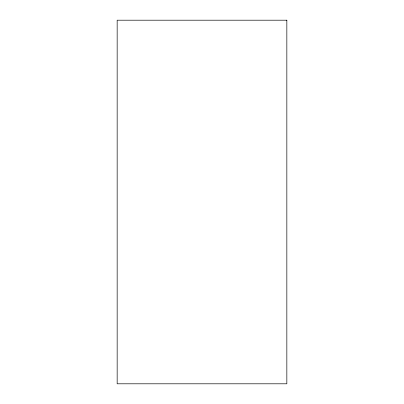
<?xml version="1.0" encoding="UTF-8"?>
<svg xmlns="http://www.w3.org/2000/svg" width="404" height="404" viewBox="0 0 404 404"><rect width="100%" height="100%" fill="white"/><g stroke="black" fill="none" stroke-linecap="round" stroke-linejoin="round"><path stroke-width="0.61" d="M286.84 20.2L117.16 20.2L117.16 383.8L286.84 383.8L286.84 20.2"/></g></svg>
